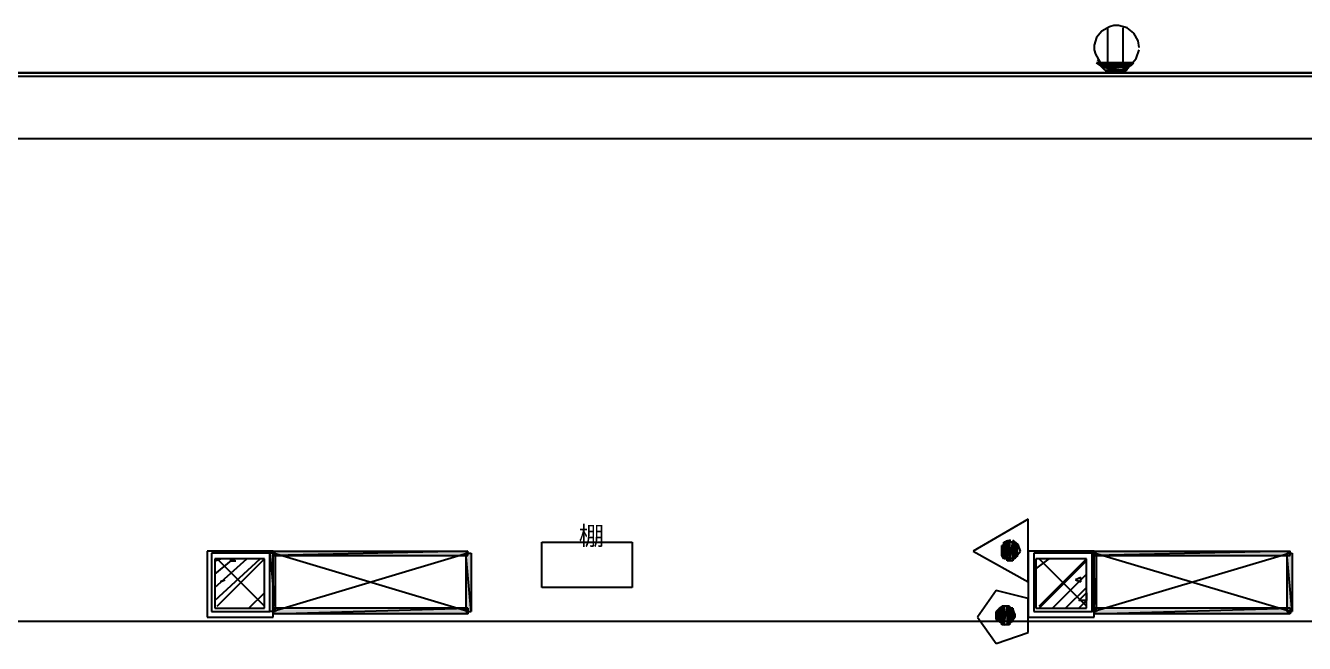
# Model space of a CAD drawing. Header units: millimetres. Extents: x 5 to 415, y 48 to 251.
# Drawn here: x 153.93 to 174.43, y 211.46 to 221.37 of the extents above; entities that cross this region are included whole.
import ezdxf

# ---------------------------------------------------------------- set-up
doc = ezdxf.new("R2010")
doc.units = ezdxf.units.MM
for name, color, linetype in [('H', 7, 'Continuous'), ('P', 7, 'Continuous'), ('T', 7, 'Continuous')]:
    doc.layers.add(name, color=color, linetype=linetype)

msp = doc.modelspace()

# ---------------------------------------------------------------- hatches: boundary and pattern name
at = {"layer": 'H', "linetype": 'Continuous'}
for points in [[(171.15, 220.733), (171.115, 220.768), (171.697, 220.768), (171.662, 220.733), (171.15, 220.733)], [(171.185, 220.68), (171.15, 220.733), (171.662, 220.733), (171.626, 220.68), (171.185, 220.68)], [(171.238, 220.645), (171.185, 220.68), (171.626, 220.68), (171.573, 220.645), (171.238, 220.645)], [(171.362, 220.592), (171.327, 220.645), (171.45, 220.592), (171.362, 220.592)], [(171.45, 220.592), (171.327, 220.645), (171.485, 220.645), (171.45, 220.592)], [(169.58, 212.848), (169.58, 213.025), (169.633, 213.025), (169.633, 212.813), (169.58, 212.848)], [(169.633, 212.813), (169.633, 213.06), (169.668, 213.06), (169.668, 212.813), (169.633, 212.813)], [(169.668, 212.76), (169.668, 213.06), (169.721, 213.06), (169.721, 212.76), (169.668, 212.76)], [(169.721, 212.76), (169.721, 213.06), (169.757, 213.06), (169.757, 212.76), (169.721, 212.76)], [(169.757, 212.813), (169.757, 213.06), (169.792, 213.06), (169.792, 212.813), (169.757, 212.813)], [(169.792, 212.813), (169.792, 213.025), (169.845, 213.025), (169.845, 212.848), (169.792, 212.813)], [(157.868, 211.967), (157.868, 212.901), (157.939, 212.901), (157.939, 211.967), (157.868, 211.967)], [(157.903, 212.848), (157.903, 212.937), (161.043, 212.937), (161.043, 212.848), (157.903, 212.848)], [(160.99, 211.967), (160.99, 212.901), (161.078, 212.901), (161.078, 211.967), (160.99, 211.967)], [(171.027, 211.967), (171.027, 212.901), (171.115, 212.901), (171.115, 211.967), (171.027, 211.967)], [(171.062, 212.848), (171.062, 212.937), (174.202, 212.937), (174.202, 212.848), (171.062, 212.848)], [(174.166, 211.967), (174.166, 212.901), (174.237, 212.901), (174.237, 211.967), (174.166, 211.967)], [(157.903, 211.914), (157.903, 212.002), (161.043, 212.002), (161.043, 211.914), (157.903, 211.914)], [(169.545, 211.79), (169.51, 211.843), (169.51, 211.967), (169.545, 212.002), (169.545, 211.79)], [(169.545, 211.79), (169.545, 212.002), (169.58, 212.002), (169.58, 211.79), (169.545, 211.79)], [(169.58, 211.755), (169.58, 212.055), (169.633, 212.055), (169.633, 211.755), (169.58, 211.755)], [(169.633, 211.755), (169.633, 212.055), (169.668, 212.055), (169.668, 211.755), (169.633, 211.755)], [(169.668, 211.755), (169.668, 212.055), (169.721, 212.055), (169.721, 211.755), (169.668, 211.755)], [(169.721, 211.79), (169.721, 212.002), (169.757, 212.002), (169.757, 211.79), (169.721, 211.79)], [(169.757, 211.843), (169.757, 211.967), (169.792, 211.914), (169.792, 211.878), (169.757, 211.843)], [(171.062, 211.914), (171.062, 212.002), (174.202, 212.002), (174.202, 211.914), (171.062, 211.914)]]:
    msp.add_hatch(color=256, dxfattribs=at).paths.add_polyline_path(points)

# ---------------------------------------------------------------- linework, layer by layer
at = {"layer": 'P'}
for points in [[(171.379, 221.368), (171.309, 221.35)], [(171.379, 221.368), (171.309, 221.35)], [(171.45, 221.368), (171.379, 221.368)], [(171.45, 221.368), (171.379, 221.368)], [(171.591, 221.333), (171.45, 221.368)], [(171.591, 221.333), (171.45, 221.368)], [(171.097, 221.174), (171.062, 221.051)], [(171.097, 221.174), (171.062, 221.051)], [(171.185, 221.28), (171.097, 221.174)], [(171.185, 221.28), (171.097, 221.174)], [(171.309, 221.35), (171.185, 221.28)], [(171.309, 221.35), (171.185, 221.28)], [(171.274, 221.333), (171.274, 220.768)], [(171.521, 221.333), (171.521, 220.768)], [(171.697, 221.245), (171.591, 221.333)], [(171.697, 221.245), (171.591, 221.333)], [(171.768, 221.121), (171.697, 221.245)], [(171.768, 221.121), (171.697, 221.245)], [(171.062, 221.051), (171.062, 220.98)], [(171.062, 221.051), (171.062, 220.98)], [(171.062, 220.98), (171.08, 220.909)], [(171.062, 220.98), (171.08, 220.909)], [(171.732, 220.839), (171.785, 220.98)], [(171.732, 220.839), (171.785, 220.98)], [(171.785, 221.015), (171.768, 221.121)], [(171.785, 221.015), (171.768, 221.121)], [(171.08, 220.909), (171.15, 220.786)], [(171.08, 220.909), (171.15, 220.786)], [(171.697, 220.768), (171.097, 220.768)], [(171.097, 220.768), (171.097, 220.768)], [(171.097, 220.768), (171.697, 220.768)], [(171.697, 220.768), (171.097, 220.768)], [(171.097, 220.768), (171.662, 220.733)], [(171.097, 220.768), (171.662, 220.733)], [(171.15, 220.733), (171.097, 220.768)], [(171.697, 220.768), (171.097, 220.768)], [(171.115, 220.821), (171.203, 220.715)], [(171.15, 220.786), (171.256, 220.698)], [(171.15, 220.786), (171.256, 220.698)], [(171.626, 220.715), (171.697, 220.786)], [(171.644, 220.733), (171.732, 220.839)], [(171.644, 220.733), (171.732, 220.839)], [(171.662, 220.733), (171.697, 220.768)], [(29.704, 220.61), (308.134, 220.61)], [(175.542, 220.61), (151.589, 220.61)], [(151.589, 220.557), (175.542, 220.557)], [(171.662, 220.733), (171.15, 220.733)], [(171.662, 220.733), (171.15, 220.733)], [(171.15, 220.733), (171.662, 220.733)], [(171.15, 220.733), (171.662, 220.733)], [(171.662, 220.733), (171.15, 220.733)], [(171.662, 220.733), (171.15, 220.733)], [(171.15, 220.733), (171.609, 220.698)], [(171.15, 220.733), (171.609, 220.698)], [(171.185, 220.698), (171.15, 220.733)], [(171.609, 220.698), (171.185, 220.698)], [(171.609, 220.698), (171.185, 220.698)], [(171.185, 220.698), (171.609, 220.698)], [(171.185, 220.698), (171.609, 220.698)], [(171.609, 220.698), (171.185, 220.698)], [(171.609, 220.698), (171.185, 220.698)], [(171.185, 220.698), (171.573, 220.645)], [(171.185, 220.698), (171.573, 220.645)], [(171.238, 220.645), (171.185, 220.698)], [(171.203, 220.715), (171.291, 220.68)], [(171.573, 220.645), (171.238, 220.645)], [(171.573, 220.645), (171.238, 220.645)], [(171.238, 220.645), (171.573, 220.645)], [(171.238, 220.645), (171.573, 220.645)], [(171.573, 220.645), (171.238, 220.645)], [(171.573, 220.645), (171.238, 220.645)], [(171.238, 220.645), (171.485, 220.645)], [(171.238, 220.645), (171.485, 220.645)], [(171.309, 220.645), (171.238, 220.645)], [(171.256, 220.698), (171.379, 220.645)], [(171.256, 220.698), (171.379, 220.645)], [(171.291, 220.68), (171.379, 220.645)], [(171.485, 220.645), (171.309, 220.645)], [(171.485, 220.645), (171.309, 220.645)], [(171.309, 220.645), (171.485, 220.645)], [(171.309, 220.645), (171.485, 220.645)], [(171.485, 220.645), (171.309, 220.645)], [(171.362, 220.61), (171.309, 220.645)], [(171.309, 220.645), (171.45, 220.61)], [(171.309, 220.645), (171.485, 220.645)], [(171.45, 220.61), (171.309, 220.645)], [(171.45, 220.61), (171.362, 220.61)], [(171.362, 220.61), (171.45, 220.61)], [(171.45, 220.61), (171.362, 220.61)], [(171.379, 220.645), (171.45, 220.645)], [(171.379, 220.645), (171.45, 220.645)], [(171.379, 220.645), (171.468, 220.645)], [(171.45, 220.645), (171.521, 220.663)], [(171.45, 220.645), (171.521, 220.663)], [(171.485, 220.645), (171.45, 220.61)], [(171.468, 220.645), (171.556, 220.68)], [(171.485, 220.645), (171.573, 220.645)], [(171.485, 220.645), (171.485, 220.645)], [(171.485, 220.645), (171.485, 220.645)], [(171.521, 220.663), (171.644, 220.733)], [(171.521, 220.663), (171.644, 220.733)], [(171.556, 220.68), (171.626, 220.715)], [(171.573, 220.645), (171.609, 220.698)], [(171.573, 220.645), (171.573, 220.645)], [(171.573, 220.645), (171.573, 220.645)], [(171.609, 220.698), (171.662, 220.733)], [(171.609, 220.698), (171.609, 220.698)], [(171.609, 220.698), (171.609, 220.698)], [(171.662, 220.733), (171.662, 220.733)], [(171.662, 220.733), (171.662, 220.733)], [(358.599, 219.551), (115.094, 219.551)], [(170.004, 213.448), (169.122, 212.937)], [(170.004, 212.443), (170.004, 213.448)], [(162.207, 212.355), (162.207, 213.078)], [(162.207, 213.078), (163.654, 213.078)], [(163.654, 213.078), (163.654, 212.355)], [(169.651, 213.095), (169.58, 212.99)], [(169.58, 213.025), (169.58, 212.866)], [(169.58, 212.866), (169.58, 213.025)], [(169.58, 213.025), (169.58, 212.866)], [(169.58, 212.99), (169.58, 213.025)], [(169.58, 213.025), (169.58, 212.866)], [(169.58, 212.866), (169.616, 213.025)], [(169.616, 213.025), (169.58, 213.025)], [(169.58, 212.866), (169.616, 213.025)], [(169.58, 212.99), (169.598, 212.884)], [(169.58, 212.99), (169.58, 212.901)], [(169.58, 212.901), (169.58, 212.99)], [(169.58, 212.99), (169.58, 212.901)], [(169.58, 212.937), (169.58, 212.99)], [(169.58, 212.99), (169.58, 212.901)], [(169.58, 212.901), (169.58, 212.99)], [(169.58, 212.99), (169.58, 212.99)], [(169.58, 212.901), (169.58, 212.99)], [(169.58, 212.99), (169.58, 212.866)], [(169.58, 212.866), (169.58, 212.99)], [(169.616, 213.078), (169.616, 212.813)], [(169.616, 212.813), (169.616, 213.078)], [(169.616, 213.078), (169.616, 212.813)], [(169.616, 213.025), (169.616, 213.078)], [(169.616, 213.078), (169.616, 212.813)], [(169.616, 212.813), (169.668, 213.078)], [(169.668, 213.078), (169.616, 213.078)], [(169.616, 212.813), (169.668, 213.078)], [(169.616, 213.025), (169.616, 212.813)], [(169.616, 212.813), (169.616, 213.025)], [(169.721, 213.113), (169.651, 213.095)], [(169.668, 213.078), (169.668, 212.813)], [(169.668, 213.078), (169.668, 212.813)], [(169.668, 212.778), (169.668, 213.078)], [(169.668, 212.813), (169.668, 213.078)], [(169.668, 213.078), (169.668, 213.078)], [(169.668, 213.078), (169.668, 212.813)], [(169.668, 213.078), (169.668, 212.778)], [(169.668, 212.778), (169.704, 213.078)], [(169.704, 213.078), (169.668, 213.078)], [(169.668, 212.778), (169.704, 213.078)], [(169.704, 213.078), (169.704, 212.778)], [(169.704, 213.078), (169.704, 212.778)], [(169.704, 212.778), (169.757, 213.078)], [(169.757, 213.078), (169.704, 213.078)], [(169.704, 212.778), (169.757, 213.078)], [(169.845, 213.043), (169.757, 213.113)], [(169.757, 213.078), (169.757, 212.778)], [(169.757, 213.078), (169.757, 212.778)], [(169.757, 212.813), (169.757, 213.078)], [(169.757, 212.778), (169.757, 213.078)], [(169.757, 213.078), (169.757, 213.078)], [(169.757, 213.078), (169.757, 212.778)], [(169.757, 213.078), (169.757, 212.813)], [(169.757, 212.813), (169.792, 213.078)], [(169.792, 213.078), (169.757, 213.078)], [(169.757, 212.813), (169.792, 213.078)], [(169.792, 213.078), (169.792, 212.813)], [(169.792, 212.813), (169.792, 213.078)], [(169.792, 213.078), (169.792, 213.025)], [(169.792, 213.025), (169.792, 212.813)], [(169.792, 212.813), (169.792, 213.025)], [(169.792, 213.025), (169.792, 212.813)], [(169.792, 213.025), (169.792, 212.813)], [(169.792, 212.813), (169.827, 213.025)], [(169.827, 213.025), (169.792, 213.025)], [(169.792, 212.813), (169.827, 213.025)], [(169.827, 213.025), (169.827, 212.866)], [(169.827, 212.866), (169.827, 213.025)], [(169.827, 213.025), (169.827, 212.99)], [(169.827, 212.99), (169.827, 212.866)], [(169.827, 212.866), (169.827, 212.99)], [(169.827, 212.99), (169.827, 212.866)], [(169.827, 212.99), (169.827, 212.866)], [(169.827, 212.866), (169.827, 212.99)], [(169.827, 212.99), (169.827, 212.99)], [(169.827, 212.866), (169.827, 212.99)], [(169.827, 212.99), (169.827, 212.901)], [(169.827, 212.937), (169.827, 212.99)], [(169.827, 212.99), (169.827, 212.937)], [(169.88, 212.937), (169.845, 213.043)], [(156.845, 212.937), (156.845, 211.878)], [(157.903, 212.937), (156.845, 212.937)], [(156.916, 212.901), (156.916, 211.967)], [(157.85, 212.901), (156.916, 212.901)], [(156.968, 212.778), (157.057, 212.813)], [(156.968, 212.566), (157.268, 212.813)], [(156.968, 212.355), (157.48, 212.813)], [(156.968, 212.143), (157.692, 212.813)], [(156.968, 212.813), (156.968, 212.019)], [(157.762, 212.813), (156.968, 212.813)], [(157.762, 212.055), (157.004, 212.813)], [(157.004, 212.055), (157.762, 212.813)], [(157.304, 212.813), (157.215, 212.778)], [(157.215, 212.778), (157.304, 212.778)], [(157.762, 212.019), (157.762, 212.813)], [(157.85, 211.967), (157.85, 212.901)], [(157.939, 212.901), (157.85, 212.901)], [(157.85, 212.901), (157.939, 211.967)], [(157.85, 212.901), (157.939, 211.967)], [(157.85, 211.967), (157.85, 212.901)], [(157.903, 211.878), (157.903, 212.937)], [(161.025, 212.937), (157.903, 212.866)], [(161.025, 212.937), (157.903, 212.866)], [(157.903, 212.866), (157.903, 212.937)], [(157.903, 212.937), (161.025, 212.937)], [(161.025, 212.901), (157.903, 211.967)], [(161.025, 211.967), (157.903, 212.901)], [(157.903, 212.866), (161.025, 212.866)], [(157.939, 211.967), (157.939, 212.901)], [(161.078, 211.967), (160.99, 212.901)], [(160.99, 212.901), (160.99, 211.967)], [(161.078, 211.967), (160.99, 212.901)], [(160.99, 212.901), (161.078, 212.901)], [(161.025, 212.866), (161.025, 212.937)], [(161.078, 212.901), (161.078, 211.967)], [(169.122, 212.937), (170.004, 212.443)], [(169.58, 212.901), (169.58, 212.937)], [(169.58, 212.866), (169.58, 212.901)], [(169.616, 212.813), (169.58, 212.866)], [(169.598, 212.884), (169.704, 212.813)], [(169.668, 212.813), (169.616, 212.813)], [(169.668, 212.813), (169.668, 212.778)], [(169.704, 212.778), (169.668, 212.778)], [(169.704, 212.813), (169.81, 212.848)], [(169.757, 212.778), (169.704, 212.778)], [(169.757, 212.778), (169.757, 212.813)], [(169.792, 212.813), (169.757, 212.813)], [(169.827, 212.866), (169.792, 212.813)], [(169.81, 212.848), (169.88, 212.937)], [(169.827, 212.937), (169.827, 212.901)], [(169.827, 212.901), (169.827, 212.937)], [(169.827, 212.901), (169.827, 212.866)], [(170.004, 212.937), (170.004, 211.878)], [(171.062, 212.937), (170.004, 212.937)], [(170.092, 212.901), (170.092, 211.967)], [(171.027, 212.901), (170.092, 212.901)], [(170.127, 212.654), (170.339, 212.813)], [(170.127, 212.813), (170.127, 212.019)], [(170.938, 212.813), (170.127, 212.813)], [(170.938, 212.055), (170.18, 212.813)], [(170.18, 212.055), (170.938, 212.813)], [(170.18, 212.019), (170.938, 212.778)], [(170.938, 212.019), (170.938, 212.813)], [(171.027, 211.967), (171.027, 212.901)], [(171.097, 212.901), (171.027, 212.901)], [(171.027, 212.901), (171.097, 211.967)], [(171.027, 212.901), (171.097, 211.967)], [(171.027, 211.967), (171.027, 212.901)], [(171.062, 211.878), (171.062, 212.937)], [(174.202, 212.937), (171.062, 212.866)], [(174.202, 212.937), (171.062, 212.866)], [(171.062, 212.866), (171.062, 212.937)], [(171.062, 212.937), (174.202, 212.937)], [(174.202, 212.901), (171.062, 211.967)], [(174.202, 211.967), (171.062, 212.901)], [(171.062, 212.866), (174.202, 212.866)], [(171.097, 211.967), (171.097, 212.901)], [(174.237, 211.967), (174.149, 212.901)], [(174.149, 212.901), (174.149, 211.967)], [(174.237, 211.967), (174.149, 212.901)], [(174.149, 212.901), (174.237, 212.901)], [(174.202, 212.866), (174.202, 212.937)], [(174.237, 212.901), (174.237, 211.967)], [(170.392, 212.019), (170.938, 212.566)], [(157.127, 212.478), (157.057, 212.443)], [(157.057, 212.443), (157.127, 212.478)], [(163.654, 212.355), (162.207, 212.355)], [(170.603, 212.019), (170.938, 212.355)], [(170.85, 212.513), (170.762, 212.478)], [(170.762, 212.478), (170.85, 212.443)], [(170.85, 212.443), (170.85, 212.513)], [(157.515, 212.019), (157.762, 212.266)], [(169.492, 212.302), (169.192, 211.878)], [(170.004, 212.178), (169.492, 212.302)], [(170.004, 211.631), (170.004, 212.178)], [(170.815, 212.143), (170.938, 212.266)], [(170.815, 212.019), (170.938, 212.143)], [(170.938, 212.143), (170.815, 212.143)], [(170.938, 212.266), (170.938, 212.143)], [(156.916, 211.967), (157.85, 211.967)], [(156.968, 212.019), (157.762, 212.019)], [(157.939, 211.967), (157.85, 211.967)], [(157.903, 212.019), (157.903, 211.931)], [(157.903, 211.931), (161.025, 212.019)], [(161.025, 212.019), (157.903, 212.019)], [(157.903, 211.931), (161.025, 212.019)], [(160.99, 211.967), (161.078, 211.967)], [(161.025, 212.019), (161.025, 211.931)], [(169.563, 212.037), (169.492, 211.931)], [(169.492, 211.843), (169.545, 212.019)], [(169.545, 212.019), (169.492, 211.967)], [(169.492, 211.843), (169.545, 212.019)], [(169.492, 211.931), (169.492, 211.967)], [(169.492, 211.967), (169.492, 211.931)], [(169.492, 211.878), (169.492, 211.967)], [(169.492, 211.967), (169.492, 211.843)], [(169.492, 211.967), (169.492, 211.843)], [(169.545, 212.019), (169.545, 211.808)], [(169.545, 212.019), (169.545, 211.808)], [(169.545, 211.808), (169.545, 212.019)], [(169.545, 212.019), (169.545, 212.019)], [(169.545, 211.808), (169.545, 212.019)], [(169.545, 212.019), (169.545, 212.019)], [(169.545, 212.019), (169.545, 211.808)], [(169.545, 212.019), (169.545, 211.808)], [(169.545, 211.808), (169.58, 212.019)], [(169.58, 212.019), (169.545, 212.019)], [(169.545, 211.808), (169.58, 212.019)], [(169.651, 212.055), (169.563, 212.037)], [(169.58, 211.808), (169.58, 212.055)], [(169.58, 212.055), (169.58, 212.019)], [(169.58, 211.808), (169.58, 212.055)], [(169.58, 212.055), (169.58, 211.755)], [(169.58, 212.055), (169.58, 211.755)], [(169.58, 211.755), (169.616, 212.055)], [(169.616, 212.055), (169.58, 212.055)], [(169.58, 211.755), (169.616, 212.055)], [(169.58, 212.019), (169.58, 211.808)], [(169.58, 212.019), (169.58, 211.808)], [(169.616, 212.055), (169.616, 211.755)], [(169.616, 212.055), (169.616, 211.755)], [(169.616, 211.755), (169.616, 212.055)], [(169.616, 212.055), (169.616, 212.055)], [(169.616, 211.755), (169.616, 212.055)], [(169.616, 212.055), (169.616, 212.055)], [(169.616, 212.055), (169.616, 211.755)], [(169.616, 212.055), (169.616, 211.755)], [(169.616, 211.755), (169.668, 212.055)], [(169.668, 212.055), (169.616, 212.055)], [(169.616, 211.755), (169.668, 212.055)], [(169.774, 211.984), (169.668, 212.055)], [(169.668, 212.055), (169.668, 211.755)], [(169.668, 212.055), (169.668, 211.755)], [(169.668, 211.755), (169.704, 212.055)], [(169.704, 212.055), (169.668, 212.055)], [(169.668, 211.755), (169.704, 212.055)], [(169.704, 212.055), (169.704, 211.755)], [(169.704, 212.055), (169.704, 211.755)], [(169.704, 212.019), (169.704, 212.055)], [(169.704, 211.755), (169.704, 212.019)], [(169.704, 211.755), (169.704, 212.019)], [(169.704, 212.019), (169.704, 211.808)], [(169.704, 212.019), (169.704, 211.808)], [(169.704, 211.808), (169.757, 212.019)], [(169.757, 212.019), (169.704, 212.019)], [(169.704, 211.808), (169.757, 212.019)], [(169.757, 212.019), (169.757, 211.808)], [(169.757, 212.019), (169.757, 211.808)], [(169.757, 211.808), (169.757, 212.019)], [(169.757, 212.019), (169.757, 212.019)], [(169.757, 211.808), (169.757, 212.019)], [(169.757, 212.019), (169.757, 212.019)], [(169.757, 212.019), (169.757, 211.808)], [(169.757, 212.019), (169.757, 211.808)], [(169.757, 211.967), (169.757, 212.019)], [(169.757, 211.808), (169.757, 211.967)], [(169.757, 211.808), (169.757, 211.967)], [(169.757, 211.967), (169.757, 211.843)], [(169.757, 211.967), (169.757, 211.843)], [(169.792, 211.931), (169.757, 211.967)], [(169.792, 211.878), (169.774, 211.984)], [(170.092, 211.967), (171.027, 211.967)], [(170.127, 212.019), (170.938, 212.019)], [(171.097, 211.967), (171.027, 211.967)], [(171.062, 212.019), (171.062, 211.931)], [(171.062, 211.931), (174.202, 212.019)], [(174.202, 212.019), (171.062, 212.019)], [(171.062, 211.931), (174.202, 212.019)], [(174.149, 211.967), (174.237, 211.967)], [(174.202, 212.019), (174.202, 211.931)], [(327.995, 211.808), (115.094, 211.808)], [(156.845, 211.878), (157.903, 211.878)], [(161.025, 211.931), (157.903, 211.931)], [(169.192, 211.878), (169.492, 211.455)], [(169.492, 211.931), (169.51, 211.825)], [(169.492, 211.878), (169.492, 211.931)], [(169.492, 211.931), (169.492, 211.878)], [(169.492, 211.931), (169.492, 211.878)], [(169.492, 211.878), (169.492, 211.931)], [(169.492, 211.843), (169.492, 211.878)], [(169.545, 211.808), (169.492, 211.843)], [(169.51, 211.825), (169.616, 211.755)], [(169.58, 211.808), (169.545, 211.808)], [(169.58, 211.755), (169.58, 211.808)], [(169.616, 211.755), (169.58, 211.755)], [(169.616, 211.755), (169.721, 211.79)], [(169.668, 211.755), (169.616, 211.755)], [(169.704, 211.755), (169.668, 211.755)], [(169.704, 211.808), (169.704, 211.755)], [(169.757, 211.808), (169.704, 211.808)], [(169.721, 211.79), (169.792, 211.878)], [(169.757, 211.843), (169.792, 211.931)], [(169.757, 211.843), (169.792, 211.931)], [(169.792, 211.878), (169.757, 211.843)], [(169.757, 211.843), (169.757, 211.808)], [(169.792, 211.931), (169.792, 211.878)], [(169.792, 211.931), (169.792, 211.931)], [(169.792, 211.931), (169.792, 211.931)], [(169.792, 211.878), (169.792, 211.931)], [(169.792, 211.931), (169.792, 211.878)], [(170.004, 211.878), (171.062, 211.878)], [(174.202, 211.931), (171.062, 211.931)], [(169.492, 211.455), (170.004, 211.631)]]:
    msp.add_lwpolyline(points, dxfattribs=at)

# ---------------------------------------------------------------- texts
at = {"layer": 'T', "insert": (162.8, 213), "char_height": 0.3, "attachment_point": 7}
msp.add_mtext('{\\fArial|b0|i0|c0|p18;棚}', dxfattribs=at)

doc.saveas('drawing.dxf')
